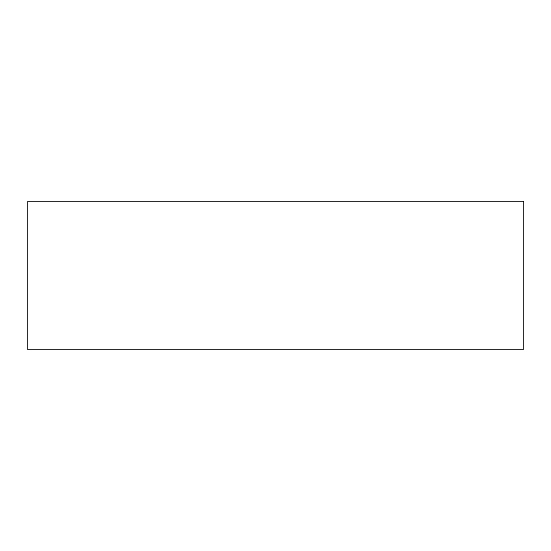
<?xml version="1.0" encoding="UTF-8"?>
<svg xmlns="http://www.w3.org/2000/svg" width="551" height="551" viewBox="0 0 551 551"><rect width="100%" height="100%" fill="white"/><g stroke="black" fill="none" stroke-linecap="round" stroke-linejoin="round"><path stroke-width="0.83" d="M523.45 201.439L27.55 201.439L27.55 349.561L523.45 349.561L523.45 201.439"/></g></svg>
